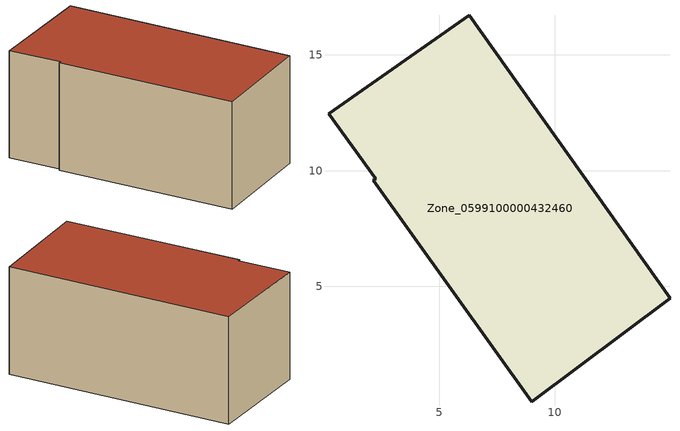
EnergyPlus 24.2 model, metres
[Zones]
Zone_0599100000432460
 floor ground (C_G): 14.97,4.49 9,0.02 2.15,9.58 2.27,9.66 0.23,12.46 6.31,16.71 z0
 wall outside (C_F): 0.23,12.46 2.27,9.66 2.15,9.58 9,0.02 14.97,4.49 6.31,16.71 0.23,12.46 z0:7.04
 roof outside (C_R): 9,0.02 14.97,4.49 6.31,16.71 0.23,12.46 2.27,9.66 2.15,9.58 z7.04
[BUILDING]
Pand.0599100000432460: North Axis=0; Terrain=City; Loads Convergence Tolerance Value=0.04; Temperature Convergence Tolerance Value=0.4; Solar Distribution=FullExterior; Maximum Number of Warmup Days=25; Minimum Number of Warmup Days=1
[Site:Location]
Rotterdam.The.Hague.AP_ZH_NLD Design_Conditions: Latitude=51.96; Longitude=4.45; Time Zone=1; Elevation=-4.5
[SITE:GROUNDTEMPERATURE:BUILDINGSURFACE]
18, 18, 18, 18, 18, 18, 18, 18, 18, 18, 18, 18
[MATERIAL] Thermal Absorptance=0.9; Solar Absorptance=0.7; Visible Absorptance=0.7
Name | Roughness | Thickness | Conductivity | Density | Specific Heat
G.D.2006-2014 | MediumSmooth | 0.15 | 0.06 | 540 | 1210
F.D.2006-2014 | Rough | 0.3 | 0.12 | 1920 | 840
R.D.2006-2014 | MediumRough | 0.2 | 0.08 | 1500 | 1000
[CONSTRUCTION]
C_G: G.D.2006-2014
C_F: F.D.2006-2014
C_R: R.D.2006-2014
[ZONE]
Zone_0599100000432460: Type=1; Multiplier=1; Ceiling Height=Autocalculate; Volume=Autocalculate; Floor Area=autocalculate; Part of Total Floor Area=Yes
[ZONEINFILTRATION:DESIGNFLOWRATE]
Infil_Zone_0599100000432460: Zone or ZoneList or Space or SpaceList=Zone_0599100000432460; Schedule=AlwaysOn; Design Flow Rate Calculation Method=Flow/Area; Flow Rate per Floor Area=0.0021; Constant Term Coefficient=1; Temperature Term Coefficient=0; Velocity Term Coefficient=0; Velocity Squared Term Coefficient=0
[HVACTEMPLATE:ZONE:IDEALLOADSAIRSYSTEM]
Zone_0599100000432460: Maximum Heating Supply Air Temperature=50; Minimum Cooling Supply Air Temperature=13; Maximum Heating Supply Air Humidity Ratio=0.0156; Minimum Cooling Supply Air Humidity Ratio=0.0077; Heating Limit=NoLimit; Cooling Limit=NoLimit; Dehumidification Control Type=ConstantSensibleHeatRatio; Cooling Sensible Heat Ratio=0.7; Dehumidification Setpoint=60; Humidification Control Type=None; Humidification Setpoint=30; Outdoor Air Method=None; Outdoor Air Flow Rate per Person=0.00944; Outdoor Air Flow Rate per Zone Floor Area=0; Outdoor Air Flow Rate per Zone=0; Demand Controlled Ventilation Type=None; Outdoor Air Economizer Type=NoEconomizer; Heat Recovery Type=None; Sensible Heat Recovery Effectiveness=0.7; Latent Heat Recovery Effectiveness=0.65
[ZONECONTROL:THERMOSTAT]
ThermostatControl_Zone_0599100000432460: Zone or ZoneList=Zone_0599100000432460; Control Type Schedule=DualSetpointControlType; Control 1=Thermostat_Zone_0599100000432460; Temperature Difference Between Cutout And Setpoint=0
[THERMOSTATSETPOINT:DUALSETPOINT]
Thermostat_Zone_0599100000432460: Heating Setpoint Temperature Schedule=HeatingSetpoint_Zone_0599100000432460; Cooling Setpoint Temperature Schedule=CoolingSetpoint_Zone_0599100000432460
[SCHEDULE:COMPACT]
HeatingSetpoint_Zone_0599100000432460: Through: 12/31, For: AllDays, Until: 24:00, 21
CoolingSetpoint_Zone_0599100000432460: Through: 12/31, For: AllDays, Until: 24:00, 24
DualSetpointControlType: Through: 12/31, For: AllDays, Until: 24:00, 4
AlwaysOn: Through: 12/31, For: AllDays, Until: 24:00, 1
